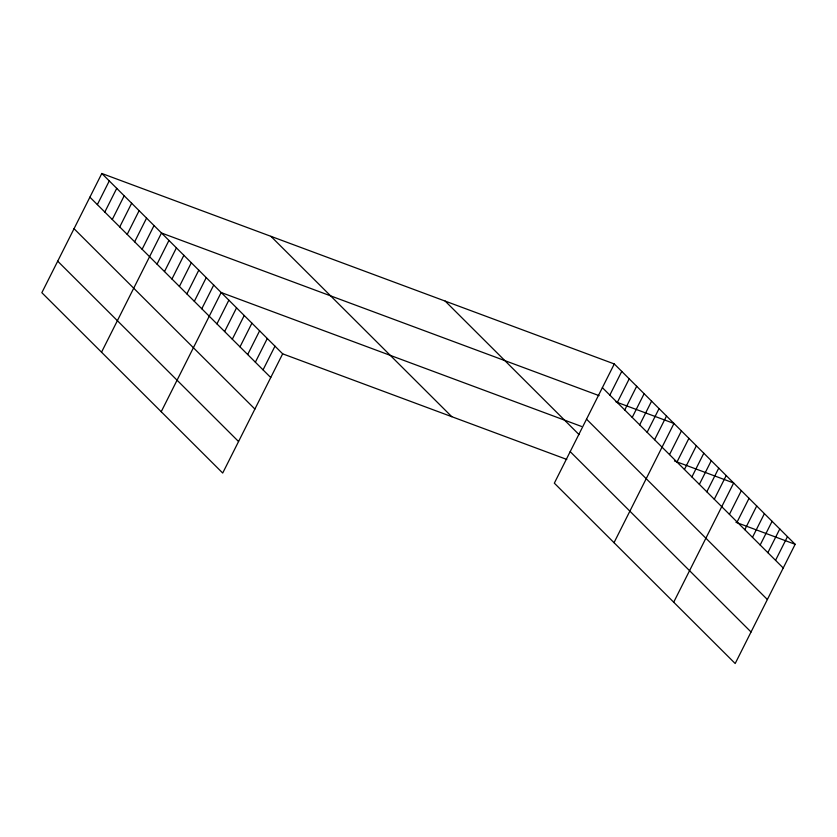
<?xml version="1.0" encoding="UTF-8"?>
<svg xmlns="http://www.w3.org/2000/svg" width="837" height="837" viewBox="0 0 837 837"><rect width="100%" height="100%" fill="white"/><g stroke="black" fill="none" stroke-linecap="round" stroke-linejoin="round"><path stroke-width="1.26" d="M101.811 173.479L41.85 292.699L222.705 473.041L282.665 353.831L101.811 173.479L614.295 363.959L795.15 544.301L735.189 663.521L554.335 483.169L614.295 363.959M97.354 204.615L109.27 180.928M104.813 212.054L116.73 188.367M112.273 219.493L124.19 195.806M119.733 226.942L131.65 203.245M127.193 234.381L139.109 210.683M134.652 241.82L146.569 218.122M142.112 249.259L154.029 225.561M101.528 352.21L161.489 233L599.083 395.639M157.032 264.136L168.948 240.439M164.491 271.575L176.408 247.878M171.951 279.014L183.868 255.316M179.411 286.453L191.328 262.755M186.871 293.892L198.787 270.194M194.33 301.33L206.247 277.633M201.79 308.769L213.707 285.072M161.217 411.72L221.167 292.511L581.453 426.42M216.94 323.877L228.857 300.18M224.63 331.536L236.547 307.838M232.309 339.205L244.226 315.507M239.999 346.863L251.916 323.176M247.689 354.532L259.606 330.835M255.369 362.201L267.285 338.504M263.059 369.86L274.975 346.162M609.838 395.095L621.755 371.398M617.298 402.534L629.215 378.837M624.758 409.973L636.675 386.275M632.217 417.412L644.134 393.714M639.677 424.851L651.594 401.153M647.137 432.29L659.054 408.592M654.597 439.728L666.514 416.031M614.023 542.679L673.973 423.47L615.99 401.917M669.516 454.606L681.444 430.909M676.976 462.045L688.903 438.347M684.436 469.484L696.363 445.786M691.906 476.923L703.823 453.225M699.366 484.361L711.283 460.664M706.826 491.8L718.742 468.103M714.285 499.239L726.202 475.552M673.701 602.201L733.662 482.991L674.465 460.988M729.425 514.347L741.341 490.649M737.115 522.016L749.031 498.318M744.804 529.675L756.721 505.977M752.484 537.344L764.401 513.646M760.174 545.002L772.091 521.315M767.864 552.671L779.781 528.974M775.543 560.34L787.46 536.643M282.665 353.831L566.785 459.429M735.953 522.309L795.15 544.301M602.378 387.657L783.233 567.999M586.528 419.17L767.383 599.522M445.179 301.1L579.058 434.612M570.196 451.645L751.051 631.998M270.926 236.337L451.781 416.69M89.894 197.176L270.738 377.529M74.033 228.7L254.887 409.042M57.701 261.175L238.555 441.517"/></g></svg>
